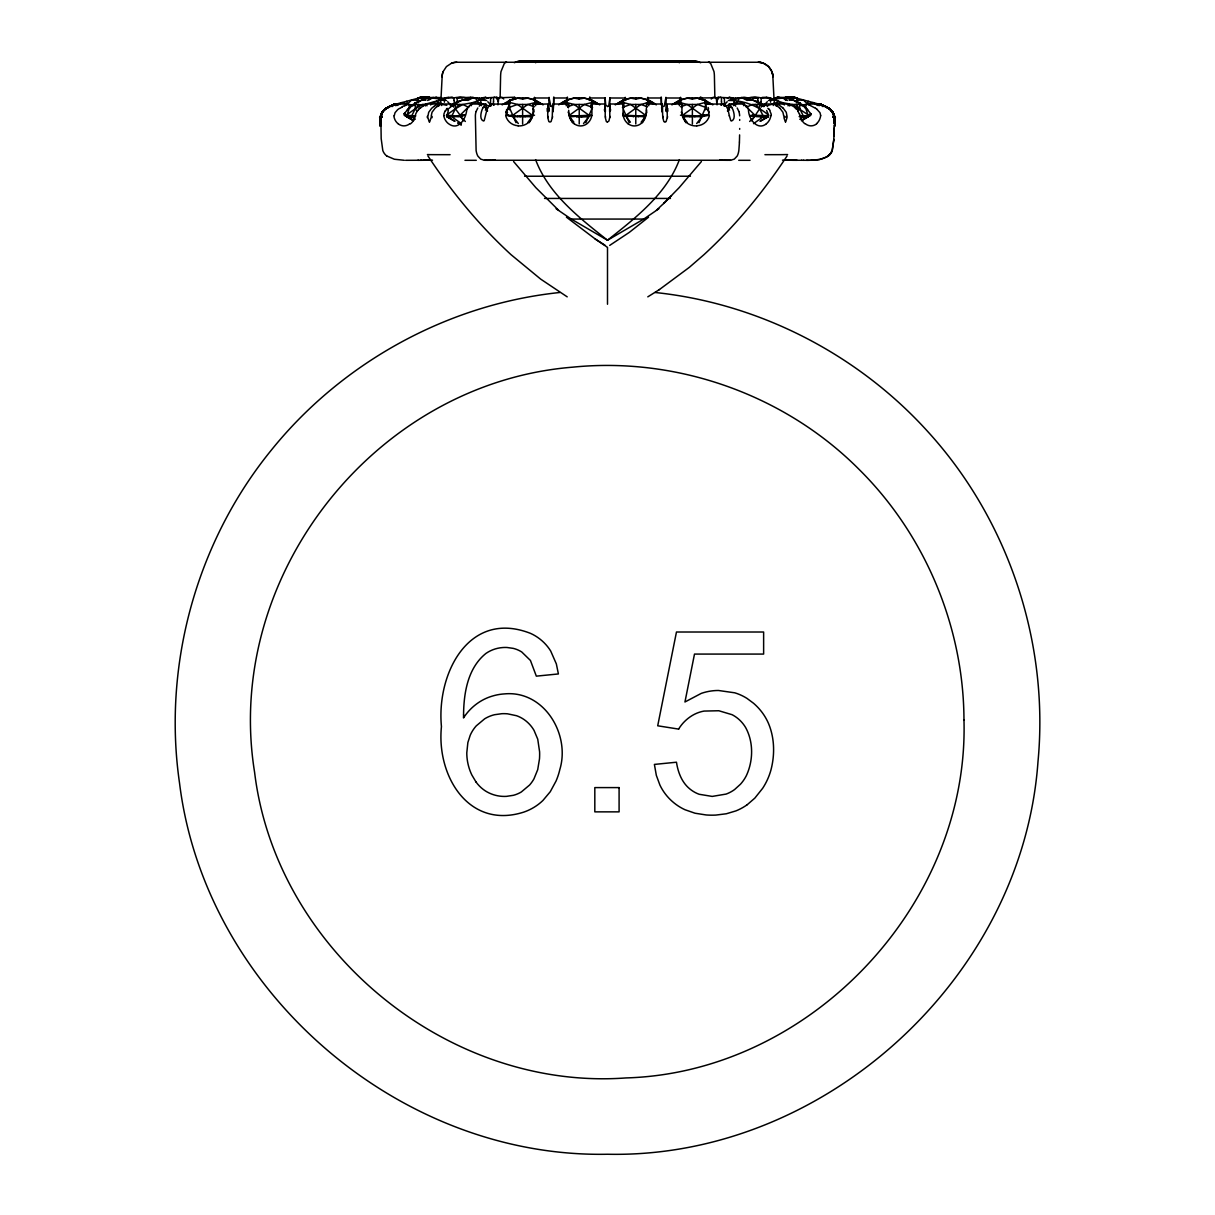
<?xml version="1.0" encoding="UTF-8"?>
<svg xmlns="http://www.w3.org/2000/svg" width="1215" height="1215" viewBox="0 0 1215 1215"><rect width="100%" height="100%" fill="white"/><g stroke="black" fill="none" stroke-linecap="round" stroke-linejoin="round"><path stroke-width="1.5" d="M508.584 115.622L506.594 114.499L506.594 115.349L512.958 116.655L532.276 116.655L533.734 112.053M510.71 116.063L508.584 114.985M515.995 122.669L509.313 107.36L510.239 99.949C518.501 97.23 527.902 96.957 535.921 100.48M515.297 116.549L515.297 115.698L510.71 115.212M517.696 116.594L515.297 115.698M520.157 116.792L520.157 115.957L534.524 115.212M522.617 123.96L522.617 104.46M510.953 100.01L517.499 98.081L522.617 99.068L522.617 98.081M525.077 116.807L525.077 115.957M529.937 116.549L529.937 115.698M547.783 110.945L547.403 108.287L547.403 111.476L547.783 110.109M547.707 116.336L547.783 108.818M547.904 110.626L547.904 109.153M558.748 104.9C569.683 95.894 586.799 95.286 598.053 103.928L591.599 102.592L584.339 104.46L569.562 115.182L569.562 116.655L571.9 116.549L569.562 115.182L568.104 112.053M574.3 115.957L591.128 115.212L588.88 116.655L579.221 117.141L571.9 115.698M576.76 116.807L576.76 115.957M579.221 123.96L579.221 104.46M567.557 100.01L574.103 98.081L579.221 99.068L579.221 98.081M581.696 116.807L581.696 115.957M586.556 116.549L586.556 115.698M585.843 122.669L592.525 107.36L584.339 104.46L574.103 104.46L566.843 102.592L560.404 103.928L566.843 99.949L566.236 105.766M604.508 110.626L604.508 109.153M605.161 106.267L605.298 111.522M605.176 97.747L605.207 116.336M834.295 123.991L834.249 119.981L834.265 120.801M380.857 116.564L381.176 138.586L382.801 150.523A12.332 11.391 90 0 0 386.795 156.021M380.705 123.049L380.735 120.801M510.239 101.27L503.8 103.913L510.239 102.592L517.499 104.46L527.735 104.46L534.995 102.592L541.45 103.928L534.995 99.949L535.618 105.766M592.525 100.48L591.599 99.949L592.221 105.766M605.298 108.575L605.161 104.004L591.204 104.004L591.204 107.664M609.839 97.686L609.717 111.476M622.779 105.766L623.401 99.949C634.306 96.228 647.2 97.276 656.252 104.9M622.475 100.48L623.401 99.949L616.947 103.928L623.401 102.592L630.661 104.46L640.897 104.46L648.157 102.592L654.596 103.928L648.157 99.949L648.764 105.766M679.382 105.766L680.005 99.949C688.252 97.23 697.668 96.957 705.687 100.48M712.856 104.9L704.761 99.949L705.687 107.36L709.332 112.494M796.751 101.604L797.101 97.99L777.433 97.246M666.093 98.309L666.063 109.137M394.298 115.562L395.042 112.691L397.669 109.654A20.366 18.544 -85.6 0 1 399.522 108.393M609.854 98.415L608.685 106.024A1.564 1.473 -5.4 0 1 607.849 106.495M716.501 101.301L716.592 98.202M380.705 122.548L380.72 122.092M427.908 116.321L428.698 112.281L431.659 108.317A33.488 23.389 -89.9 0 1 434.044 106.419M493.594 101.741L493.503 98.187M661.416 98.309L661.461 105.219L661.112 97.291M834.28 125.297L834.28 125.585A13.335 1.169 85.7 0 0 834.857 119.024M404.443 115.228L404.61 113.177L405.461 115.212L415.727 115.957L412.098 117.141L406.554 116.64L404.443 115.228L413.692 120.619M624.95 98.035L609.839 97.99M702.042 100.086L701.997 97.959L716.167 97.792M739.692 128.501L739.677 129.291M624.95 98.309L624.905 100.556M666.838 104.414L666.488 111.537M383.15 110.93L380.978 114.985A5.057 4.511 -66.2 0 0 380.887 115.562L380.735 120.817M773.925 97.306L772.877 76.985A13.76 12.697 -90 0 0 771.829 71.564L768.548 66.567L763.552 63.286A17.147 15.825 -90 0 0 758.13 62.254L456.87 62.254A17.147 15.825 -90 0 0 451.448 63.286L446.452 66.567L443.156 71.564A13.76 12.697 90 0 0 442.123 76.985L441.075 97.306M494.004 105.31L494.004 104.536M552.962 111.734L552.855 105.584M834.28 126.436L834.265 127.271M380.72 121.47L380.735 120.376M662.16 104.399L662.038 111.765M512.958 100.07L512.973 98.172M552.977 111.537L553.357 108.484A9.492 0.82 89.7 0 0 553.615 101.68L553.584 98.309M834.265 127.378L834.249 128.228M739.601 134.895L739.449 141.411M380.751 120.103L380.781 119.024M681.919 108.317L682.01 114.377M739.434 141.775L739.419 142.732M380.766 119.374L380.918 115.562A5.209 4.754 -62.2 0 1 380.963 114.909L384.669 109.502A18.939 18.878 81.6 0 1 386.324 108.317L390.516 106.024M567.451 100.389L567.527 97.99L553.584 97.99M568.362 104.095L552.825 104.004A67.873 2.324 89.9 0 0 552.658 105.948L552.643 106.297M834.173 130.749L834.249 128.304L834.189 130.172M380.827 117.475L380.781 118.675L380.857 116.837M380.781 118.63L380.827 117.308M568.362 104.277L568.256 106.95M646.38 108.317L646.046 114.772M739.403 142.93L738.841 150.523A12.332 4.693 90 0 1 737.201 156.021L734.316 159.104L730.564 160.258L484.36 160.258L480.684 159.104L477.905 156.143A12.332 4.693 -90 0 1 476.113 150.569L475.369 115.698A7.594 2.901 -90 0 1 476.098 111.537M834.189 130.567L834.143 131.736M444.417 102.227L444.067 98.035L448.411 97.306M834.158 131.341L834.128 132.131M667.263 116.336L667.141 108.317M500.14 97.306L500.58 76.985A13.775 5.24 -90 0 1 501.005 71.564L504.407 63.286A17.086 6.5 -90 0 1 506.64 62.254A17.086 6.5 90 0 0 505.546 62.497M609.763 116.336L609.824 104.004L623.811 104.004L623.811 107.649M748.243 99.903L748.334 97.99L744.537 97.291A26.593 16.889 -87.2 0 0 741.423 97.686M552.278 116.321L552.521 108.317A34.187 1.154 90 0 1 552.643 106.464M787.031 117.597L785.665 121.986M834.082 133.316L834.128 132.222M834.052 134.106L834.098 133.012M609.763 107.588L609.702 108.575M834.067 133.802L834.037 134.394M646.426 107.178L646.502 105.902M797.07 98.126L797.04 98.263A22.402 22.341 -85.9 0 0 796.919 99.144L797.07 98.096L796.433 101.316A10.054 9.492 -89.8 0 0 796.539 102.622M834.037 134.592L833.961 135.974M547.768 109.654L547.844 108.317A33.033 1.109 -89.9 0 1 547.95 106.601L547.98 106.024A67.873 2.263 -89.9 0 1 548.147 103.958L533.233 104.444A68.237 7.412 78.1 0 0 533.142 105.857M680.81 98.02L666.093 97.99M386.978 107.892L382.983 111.112L380.994 114.833A5.285 4.845 -59.6 0 0 380.887 115.562L380.918 115.562A5.27 4.83 -60.4 0 1 380.963 114.848L383.894 110.185A17.648 17.648 0 0 1 385.899 108.575L387.965 107.33M380.903 115.865L382.361 111.871M680.795 98.476L680.704 100.146M721.497 98.187L721.406 101.741M785.452 100.253L785.482 99.539A20.093 19.136 77.8 0 1 785.619 98.597L785.665 97.99M833.961 136.171L833.763 139.588M757.75 100.435L757.795 99.6A22.402 15.294 -89.7 0 1 758.008 98.369M431.143 116.336L432.024 112.281L434.985 108.317A33.595 23.48 89.9 0 1 437.37 106.419M609.687 108.97L609.626 111.583M681.585 106.996L681.767 104.536M833.779 139.285L833.703 140.606M681.797 104.004L666.838 104.004A67.873 2.202 89.9 0 1 667.005 106.085L667.035 106.51M833.748 139.801L832.26 150.341L830.301 153.956L826.58 156.978L828.159 155.96M833.687 140.819L832.199 150.523A12.332 11.391 90 0 1 828.205 156.021A12.332 11.391 -90 0 0 832.275 150.569M724.368 98.172L724.55 105.249M534.57 100.146L534.463 97.291M623.113 109.973L623.113 115A5.088 2.066 78.5 0 0 623.249 115.562A12.97 12.879 55.2 0 0 628.079 123.793M431.052 117.612L429.7 121.94M609.687 117.612L608.897 121.044L607.485 122.001M667.187 117.627L666.154 121.439A1.534 1.534 0 0 1 665.319 121.971M552.202 117.597L551.154 121.409A1.519 1.519 0 0 1 548.8 121.454L547.783 117.627M796.858 99.402L796.751 101.741A9.887 8.945 86.1 0 0 796.843 102.622M548.907 111.233L548.937 109.107M733.465 98.248L729.532 97.246M746.344 106.434L743.899 104.019L729.228 104.019L727.512 111.173M705.52 109.745L706.052 104.08L724.322 104.019L724.094 105.857M647.96 100.146L647.899 97.443A26.366 1.048 88.3 0 0 647.823 97.306M709.028 115.395L708.421 109.654M761.243 98.354L761.046 101.65M623.447 106.707L623.553 105.902M532.975 114.377L533.081 108.317M667.217 108.818L667.597 111.476L667.597 108.287L667.217 109.669M733.678 104.065L735.789 106.161M733.647 104.217L733.45 105.659M797.055 98.111L797.04 98.263A22.766 22.751 -82.8 0 0 796.903 99.174L797.025 98.354A22.827 22.827 0 0 0 796.903 99.174A23.92 23.905 0 0 1 797.025 98.278L797.07 97.99M389.089 106.723L389.316 106.616A32.334 32.304 88.4 0 0 386.309 108.302A18.377 18.377 0 0 0 384.168 109.927L382.664 111.476A7.594 7.017 90 0 0 380.766 115.668L382.057 112.312L380.918 115.562A7.594 7.017 -90 0 1 382.679 111.537L384.153 109.942A18.407 18.407 0 0 1 386.309 108.317A30.041 30.011 -40.5 0 1 388.572 106.996A25.439 25.409 -38.9 0 0 384.137 109.897L384.927 109.304A20.032 19.47 81.8 0 1 386.324 108.332A30.603 30.588 -6.8 0 1 388.785 106.89L389.301 106.616A32.349 32.319 89 0 0 386.309 108.302L382.558 111.613L381.009 114.772A5.209 4.693 -63.6 0 0 380.933 115.562A5.361 4.723 -59.8 0 1 381.191 114.271L381.297 113.785M796.873 99.296L797.04 98.263L796.903 99.19A22.386 22.386 0 0 1 797.025 98.354L797.01 98.491M490.45 105.249L490.632 98.172M766.574 97.306L770.918 97.99L770.553 102.227M605.389 111.552L605.313 108.97M770.857 98.293L760.377 97.777A56.163 39.123 89.9 0 0 757.72 97.337L756.14 97.23A26.578 18.514 89.9 0 0 754.697 97.276L752.556 97.732M743.899 104.019L743.58 105.659M727.618 110.626L730.109 107.057L727.891 109.153L729.623 110.094M728.317 100.48C742.73 100.055 757.446 105.614 768.594 115.182L768.32 116.64L762.762 117.141L752.343 116.063L752.51 115.212L767.455 115.698L768.594 115.182L766.635 110.489M751.66 120.786L759.633 108.773L759.603 102.592C750.43 99.007 739.555 95.757 730.048 99.888M756.884 116.549L757.051 115.698M762.018 104.368L761.365 107.087M761 116.792L761.152 115.941M764.493 116.792L764.645 115.941M767.288 116.549L767.455 115.698M801.277 115.941L799.151 116.594L807.58 115.698L810.83 113.77L810.435 115.349L801.991 120.346M801.125 116.792L804.619 116.792L804.786 115.941M804.619 116.792L806.259 115.957M806.137 116.594L807.58 115.698M802.022 120.194L808.446 116.64L805.469 107.36C796.508 98.855 781.822 95.575 770.188 99.873M809.387 116.063L809.539 115.212M810.435 115.349L810.709 113.587M589.062 100.146L589.715 97.276M383.788 110.276L380.994 114.893A5.27 4.784 -62 0 0 380.933 115.562A5.057 4.45 -67.3 0 1 380.994 114.985M381.115 114.316L380.994 114.893A5.285 4.784 -61.5 0 0 380.948 115.562M716.622 102.379L717.078 100.875A10.1 3.842 90 0 1 717.716 99.417L718.824 98.035M773.545 104.338L773.226 105.523M808.218 101.27L807.519 103.913L802.128 105.28M567.147 97.367A26.396 1.078 -88.3 0 0 567.101 97.489L567.01 100.146M506.594 109.654L505.987 115.395M805.059 108.135L806.684 104.004L819.852 104.095M795.476 107.846A37.574 30.223 -65.3 0 0 791.998 105.659L788.505 104.247M824.241 105.918L824.195 105.887A70.166 70.136 58.8 0 0 819.563 103.989L819.639 104.065A69.908 69.695 40.3 0 1 824.195 105.872L824.56 106.054M819.077 105.659L819.578 104.004A70.257 70.06 -28.2 0 1 824.195 105.887L824.195 105.887A72.095 69.301 -27 0 0 819.563 104.156L819.563 104.05A70.151 70.151 -28.3 0 1 824.195 105.887A69.908 69.665 37.4 0 0 819.578 104.019L819.593 104.065A70.166 70.136 -10.1 0 1 824.195 105.887A70.166 70.121 48.8 0 0 819.563 104.004L819.609 104.08A70.288 70.06 -27.2 0 1 824.195 105.887M824.848 106.206L824.453 106.009A67.858 67.782 -88.6 0 0 819.593 104.019L819.138 105.128L819.578 104.065A67.858 67.782 -88.4 0 1 824.453 106.009L825.987 106.768M776.294 106.267L776.537 105.523A22.386 15.279 -89.5 0 0 776.78 104.308M824.469 106.009A67.858 67.782 88.5 0 0 819.593 104.019A67.858 67.782 88.7 0 1 824.469 106.009A67.843 67.843 85.4 0 0 819.578 104.004L819.457 104.46A23.632 23.586 -84.2 0 1 819.138 105.265L819.578 104.05A67.858 67.843 -85.8 0 1 824.469 106.009L824.408 105.994A67.843 67.843 0 0 0 819.563 104.004L819.487 104.52M548.952 97.792A61.692 2.066 -89.9 0 1 549.028 97.489L550.775 106.024M819.29 105.082L819.457 104.308M476.098 111.507L477.814 107.983M788.474 104.368L787.973 105.781M680.552 97.291L680.43 100.146M819.411 104.687L819.138 105.265A23.753 23.753 0 0 0 819.442 104.475L819.138 105.173A22.386 22.371 0 0 0 819.442 104.338L819.138 105.508M553.569 105.249L553.903 97.291M699.035 98.901L700.235 97.291M486.957 109.684L484.193 120.634A1.595 1.595 0 0 1 483.403 120.999C479.059 119.237 481.125 111.598 482.674 108.317M413.009 120.346L406.554 116.64L409.531 107.36C418.492 98.855 433.178 95.575 444.812 99.873M448.365 110.489L446.68 116.64L454.759 121.287M679.413 159.651C666.458 194.172 635.491 217.986 607.5 240.236L571.247 219.065L556.136 208.752M425.842 100.298L422.243 99.934L414.68 103.913L415.257 102.592L415.241 108.773L411.824 115.668L412.098 117.141L415.196 119.313M465.983 100.298L462.383 99.934L454.805 103.913L455.397 102.592C464.57 99.007 475.445 95.757 484.952 99.888M646.896 112.053L642.401 122.669M699.005 122.669L705.687 107.36L697.501 104.46L687.265 104.46L680.005 102.592L673.55 103.928L680.005 99.949L679.079 100.48M466.788 109.335C466.347 118.25 458.571 131.205 448.684 123.808A15.142 11.041 -86.4 0 1 445.966 121.029A12.97 9.902 -83.3 0 1 443.764 115.638M529.239 122.669L532.276 116.655L527.993 122.168M711.261 99.038L712.962 97.397A22.128 7.168 -89.9 0 1 713.281 97.306L713.327 97.291A43.512 14.079 -89.9 0 1 716.167 97.883M445.206 110.732L443.946 113.937A5.574 4.86 57.4 0 0 444.052 115.562M716.243 98.901L717.108 97.838A19.243 6.227 89.9 0 1 718.293 97.291M381.753 112.813L384.198 109.912A18.377 18.362 -67.8 0 1 386.324 108.317A20.488 19.212 -90 0 0 384.866 109.35L384.73 109.456M467.365 108.317L471.131 104.019L485.772 104.019L487.488 111.173M787.077 155.93C763.339 191.909 735.713 225.458 703.971 254.664L689.194 267.467L659.198 289.717M553.782 97.306L553.827 97.246A53.809 1.823 89.9 0 0 553.63 97.792M505.668 112.494L509.313 107.36L517.499 104.46L532.276 115.182M417.595 110.413L415.682 113.997A5.483 1.792 -73.8 0 0 415.409 115.531A12.864 8.778 -86.1 0 1 413.434 120.589A14.808 10.388 -88.3 0 1 410.366 123.869M797.86 111.34L799.759 108.773L799.743 102.592L800.336 103.928L792.757 99.934L789.158 100.298M583.519 123.55L588.88 116.655M641.14 122.168L645.438 116.655L623.872 116.063L623.872 115.212L640.7 115.957L645.438 115.182L630.661 104.46L622.475 107.36L629.157 122.669M696.681 123.55L702.042 116.655L708.406 115.349L708.406 114.499L697.304 115.957L680.476 115.212M382.269 112.008L383.302 110.762M701.419 161.534L679.185 187.626L663.694 203.482L671.5 195.721M404.17 113.77L409.531 107.36L415.484 104.46C426.374 106.48 435.988 98.749 446.558 100.48M625.239 97.322L625.922 100.237M407.071 110.216L409.531 107.36M479.211 106.161L481.337 104.11M446.406 109.137L447.181 108.317M419.114 104.46L415.241 108.773L406.266 115.182M459.255 104.46L455.367 108.773L446.406 115.182L455.853 115.957L464.889 114.985L460.394 116.64L446.68 116.64L454.729 121.09M723.806 105.416L727.193 101.726M763.931 105.416L767.318 101.711M430.626 104.976L432.844 102.592L446.801 105.28M463.34 120.786L460.12 115.182L472.969 102.592L479.955 99.949L486.683 100.48M382.877 111.248L383.515 110.55A17.116 17.086 -32.3 0 1 385.914 108.606M383.226 110.854L383.56 110.489A18.529 17.405 88.8 0 1 386.309 108.317M418.659 109.153L419.752 108.12M749.655 121.47L754.606 116.64M738.401 99.083L741.393 97.428M656.48 210.21L664.301 202.875M563.639 102.516L565.917 100.48M384.168 109.897A24.938 24.862 -38 0 1 388.268 107.209L388.77 106.89A25.91 25.834 25.2 0 0 384.107 109.912L384.563 109.608M451.099 106.161L455.397 102.592L455.367 108.773L451.965 115.683L452.238 117.141L461.503 123.657M727.223 98.202L729.243 97.276M648.567 217.181L629.34 232.354L609.687 245.415M769.809 99.797L777.251 97.261M747.21 100.48L742.547 98.066L734.027 99.068L735.272 98.066L733.45 103.913L724.474 106.206M787.35 100.48L782.673 98.066L774.152 99.053L775.398 98.066L773.575 103.913L768.199 105.28M392.065 106.616L394.814 104.46L418.735 98.066M766.392 123.808C757.431 131.023 748.394 118.918 748.47 109.699M747.301 804.649L754.819 798.134L762.671 788.277A64.805 64.805 0 0 0 770.842 770.371C774.942 755.062 774.684 738.234 768.518 723.502A54.629 54.629 0 0 0 761.349 711.428L759.542 709.241A60.127 60.127 0 0 0 753.497 703.227L746.921 698.352A50.195 50.195 0 0 0 734.832 692.823L718.445 690.485A52.61 52.61 0 0 0 701.298 693.37L684.956 701.981L694.494 654.08L763.628 654.08L763.628 632.013L676.466 632.013L657.71 725.795L678.669 729.106M450.279 105.751L452.952 104.004L441.349 103.989A67.873 47.431 89.9 0 0 437.932 106.009L437.37 106.404M753.513 123.657L762.762 117.141L763.035 115.683L759.633 108.773L755.745 104.46M799.804 119.313L802.902 117.141L803.176 115.668L799.759 108.773L795.886 104.46M434.044 106.404L434.606 106.024A67.873 47.385 -89.9 0 1 438.038 104.004L426.435 103.989L423.093 105.766M535.587 159.651C548.542 194.172 579.509 217.986 607.5 240.236L643.753 219.065L658.864 208.752M397.502 105.447L401.816 102.592L412.872 105.28M512.958 115.182L527.735 104.46L534.281 106.783M626.12 115.182L640.897 104.46L647.443 106.783M685.761 122.669L682.724 115.182L697.501 104.46L704.761 102.592L711.215 103.928L704.761 101.27M414.68 103.913L418.75 101.27M454.805 103.913L458.89 101.27M384.441 109.623A19.531 19 76.7 0 1 386.294 108.287L387.403 107.649M535.557 62.724L538.655 60.75M647.792 296.855L659.456 289.55M502.144 104.9L510.239 99.949L509.313 100.48M615.291 104.9L621.032 101.361M671.895 104.9L677.636 101.361M801.308 120.619L810.557 115.228M760.241 121.287L768.32 116.64L760.271 121.09M485.377 110.094L487.109 109.153L484.891 107.057L487.382 110.626M738.538 101.27L733.465 103.913L742.031 102.592L754.88 115.182M778.663 101.27L773.606 103.913L782.156 102.592L792.241 104.46L799.516 104.46L805.469 107.36L807.929 110.216M427.65 100.48L432.327 98.066L440.848 99.053L439.602 98.066L441.425 103.913L436.337 101.27M467.79 100.48L472.453 98.066L480.973 99.068L479.728 98.066L481.55 103.913L490.526 106.206M746.435 107.36L752.115 104.46L759.39 104.46L763.855 106.631M789.416 105.902L792.241 104.46L808.734 115.182M402.271 106.692L404.641 105.553M389.271 106.631L394.207 104.46M384.107 109.897A25.773 25.758 -12.7 0 1 388.785 106.92A30.8 30.724 45.6 0 0 386.309 108.302A33.534 33.534 0 0 1 389.742 106.404L390.015 106.267A34.263 34.263 0 0 0 386.309 108.302A29.221 29.175 -40.5 0 1 388.268 107.133M451.145 106.631L455.61 104.46L462.885 104.46L472.969 102.592L481.535 103.928L476.462 101.27M390.152 106.191L390.577 105.994A67.873 67.858 -85.7 0 1 395.619 103.928M409.956 108.135L408.346 104.065L395.346 104.019A67.873 67.873 0 0 0 390.531 106.009L391.215 105.705M495.234 159.788L491.923 160.258M498.833 97.792L514.477 97.23M560.404 103.913L566.843 101.27M616.962 103.913L623.401 101.27M673.566 103.913L680.005 101.27M406.934 104.566L408.346 104.065M514.325 62.724L519.276 60.75L695.724 60.75L700.675 62.724M490.617 97.99L491.543 97.64M393.599 104.703A64.896 62.831 -32.1 0 0 391.838 105.432A64.835 62.8 -30.9 0 1 393.599 104.703L394.693 104.277M394.252 104.444L395.407 104.034L395.923 105.659M387.934 107.285A62.193 58.35 -90 0 1 394.784 104.262L395.817 105.234L395.437 103.989A69.862 69.665 -38.4 0 0 390.805 105.872A72.019 69.285 26.9 0 1 395.422 104.156L395.817 105.204L395.422 103.989A70.166 70.151 -55.1 0 0 390.805 105.872A69.923 69.695 -36.7 0 1 395.422 104.019L395.862 105.508M567.557 106.783L574.103 104.46L588.88 115.182M680.719 106.783L687.265 104.46L702.042 115.182M760.985 97.853L762.899 97.367M496.707 97.291L481.505 98.05L485.423 97.246M749.23 97.732L751.386 97.276A26.472 18.438 -89.9 0 1 752.784 97.23L755.472 97.489A61.692 42.996 -89.9 0 1 757.067 97.777L757.978 97.99L748.334 97.99M624.1 100.01L630.661 98.081L635.779 99.068L640.897 98.081L647.443 100.01M680.719 100.01L687.265 98.081L692.383 99.068L697.501 98.081L704.047 100.01M718.293 97.291L720.92 97.246M465.816 97.732L463.644 97.276A26.472 18.498 89.9 0 0 462.247 97.23L460.637 97.337A56.072 39.169 89.9 0 0 457.964 97.792L457.037 97.99L470.402 97.291M783.599 97.656L790.752 97.261A52.017 51.972 38.2 0 1 795.779 97.777L796.038 97.868M734.027 99.068L738.902 98.066M774.152 99.053L779.043 98.066M522.617 99.068L527.735 98.081L534.281 100.01M579.221 99.068L584.339 98.081L590.9 100.01M429.153 159.788L423.093 160.258M418.157 102.622A9.887 8.945 -86.1 0 0 418.249 101.741L418.097 99.083A22.614 22.569 85.7 0 0 417.96 98.263L433.132 97.443M418.081 97.959L424.961 97.246A26.274 26.259 -51.3 0 1 428.394 97.352L430.869 97.853L429.32 97.504M418.962 97.868L419.129 97.792A61.722 61.722 0 0 1 421.499 97.489L422.273 97.413A51.546 51.258 19.3 0 0 421.119 97.519L419.98 97.671M430.945 97.868L427.361 97.276A49.116 46.064 -89.9 0 0 419.221 97.838L420.056 97.716A50.483 47.355 89.8 0 1 427.984 97.215L429.7 97.458M559.948 292.481C447.728 304.099 341.688 362.602 271.067 450.446C196.283 542.391 162.521 665.683 179.516 782.961C204.94 990.347 398.596 1158.351 607.5 1154.25C824.165 1158.897 1022.833 977.604 1038.005 761.425C1049.228 642.765 1008.693 520.643 928.549 432.419C858.458 354.552 759.36 303.34 655.037 292.481M788.991 97.23A25.09 25.044 -61.9 0 0 787.639 97.276L784.146 97.853L788.505 97.246M785.3 97.458L787.016 97.276A50.483 47.355 -89.8 0 1 794.944 97.762L795.871 97.838A49.116 46.064 89.9 0 0 787.639 97.2A26.852 26.821 89.1 0 1 789.796 97.246L789.947 97.246A25.758 25.728 37.5 0 0 786.606 97.352L784.45 97.777M702.042 116.655L682.724 116.655L687.022 122.168M785.999 97.458L787.107 97.322M421.514 97.489A61.692 61.676 85.6 0 0 419.221 97.777A51.835 51.789 -32.8 0 1 424.324 97.23L421.529 97.489A61.722 61.661 88.4 0 0 419.221 97.777A50.438 50.362 -84.7 0 1 424.825 97.23A26.32 26.29 -43.3 0 1 428.394 97.367L428.91 97.443M749.017 100.298L752.617 99.934L760.195 103.913L759.603 102.592L763.901 106.161M433.117 97.443L440.726 97.61M421.119 97.534A51.607 51.273 20.4 0 1 422.258 97.428L425.766 97.23A25.561 25.515 61.9 0 1 427.361 97.276L429.001 97.458M422.304 97.413L424.111 97.276A52.898 52.868 -69.1 0 0 419.221 97.792A59.186 59.125 -88.5 0 1 422.197 97.413A58.912 58.897 0 0 0 419.221 97.792A51.167 51.106 -2.8 0 1 424.536 97.261L425.645 97.23M768.442 100.48L775.185 99.934L782.156 102.592L784.374 104.976M422.866 97.352L427.589 97.291M422.668 97.367L423.731 97.291A28.993 28.947 -36.7 0 1 428.394 97.352L429.943 97.625M787.593 154.548L782.217 154.654A62.071 1.686 1.1 0 1 778.769 154.669L764.918 154.685M730.488 160.274L729.213 160.304M426.283 97.23L427.255 97.276A26.852 26.821 -89.1 0 0 425.204 97.246L425.235 97.23A26.608 26.608 0 0 1 427.361 97.276L427.255 97.276A26.836 26.806 -88.6 0 0 425.204 97.246L424.308 97.261A51.896 51.835 -26.7 0 0 419.221 97.808A56.209 56.209 -85.8 0 1 423.002 97.337L424.84 97.246M424.339 97.261L424.43 97.261A51.106 51.076 0.5 0 0 419.221 97.777A56.103 56.103 0 0 1 423.033 97.337L425.371 97.23A26.366 26.35 89 0 1 427.558 97.291M696.878 125.889L696.058 125.92A14.671 14.671 0 0 1 689.042 124.234A13.957 13.957 0 0 1 688.222 123.778A13.228 13.152 50.1 0 1 682.238 115.562A5.285 2.005 75.9 0 1 682.131 114.423M796.372 100.374L803.267 99.934L807.504 103.913L813.184 102.592L817.498 105.447M423.549 97.306L423.807 97.291A53.931 53.885 -88.5 0 0 419.221 97.792A56.027 55.966 88.4 0 1 423.093 97.337M424.643 97.246L425.417 97.23A25.226 25.196 -3.9 0 1 428.394 97.367A29.16 29.069 32.2 0 0 423.671 97.352M425.098 97.246L425.22 97.23A26.517 26.517 0 0 1 427.361 97.276A25.606 25.561 59.5 0 0 425.766 97.23M435.76 97.246L436.641 97.23M810.678 160.289L819.685 159.454L826.504 157.039L822.297 158.785A32.319 32.319 0 0 1 816.92 159.894L808.78 160.304M788.793 97.23L789.963 97.246M777.524 97.246L779.24 97.246M486.365 160.304L491.042 160.258M723.077 160.258L719.766 159.788M517.696 115.957L520.157 115.957M793.684 160.258L794.64 160.258M809.281 160.304L807.383 160.304M450.082 154.685L436.215 154.669A62.071 1.686 -1.1 0 1 432.768 154.654L429.442 154.624M793.486 160.258L792.119 160.258M793.106 160.258L793.881 160.258M794.458 160.258L795.612 160.258M444.067 98.035L454.638 97.777A61.752 43.117 -89.9 0 1 456.232 97.489L458.906 97.23A26.563 18.544 -89.9 0 1 460.333 97.276L462.49 97.732M548.907 97.99L534.19 97.99L534.296 100.146M605.176 97.99L590.034 97.99L590.08 100.556M661.416 97.99L647.458 97.99L647.534 100.389M733.495 97.99L720.039 97.413M487.625 108.074A57.834 18.726 89.9 0 1 490.678 104.08L508.964 104.08M788.581 103.989L776.947 103.989A67.873 47.264 89.9 0 1 780.364 106.009L780.926 106.404A33.473 23.313 89.9 0 1 783.311 108.302M418.628 160.258L405.613 160.304M417.823 160.304L432.51 160.183M464.965 160.304L476.28 160.304M738.72 160.304L750.035 160.304M782.49 160.183L797.177 160.304M524.576 176.236L690.424 176.236M544.548 198.44L670.452 198.44M571.247 219.065L643.753 219.065M723.958 160.258L728.484 160.304M796.19 160.258L801.794 160.274M421.894 160.258L420.36 160.258M485.787 160.304L484.481 160.258M806.487 160.304L807.793 160.304M803.51 160.289L806.669 160.304M792.514 160.258L791.907 160.258M801.611 160.274L803.768 160.289M404.322 160.289L394.374 159.241L386.993 156.082M571.9 116.549L574.3 116.594M429.199 154.609L427.407 154.548M790.722 97.261L789.218 97.23A25.576 25.53 -60 0 0 787.639 97.276A26.366 26.335 -88.5 0 1 789.796 97.246L790.631 97.261A52.093 52.017 31.2 0 1 795.779 97.808L795.703 97.823M787.639 97.276A26.593 26.593 0 0 1 789.704 97.246A42.51 42.51 0 0 1 793.896 97.534A51.653 51.319 -20.7 0 0 792.742 97.428L791.284 97.291A29.206 29.114 -32.4 0 0 786.621 97.397A26.29 26.274 52.6 0 1 790.145 97.246L790.297 97.246A51 50.954 -3.2 0 1 795.779 97.808A61.692 61.676 0 0 0 793.486 97.489L789.628 97.23A26.441 26.441 0 0 0 787.639 97.276A26.852 26.821 88.6 0 1 789.796 97.246L792.742 97.413A51.653 51.349 -21.2 0 1 793.896 97.519L794.276 97.58M790.297 97.246L790.19 97.246A26.381 26.35 46.2 0 0 786.606 97.367A29.145 29.084 39.9 0 1 791.329 97.337L795.779 97.777A50.423 50.331 85.8 0 0 790.16 97.23L793.471 97.489A61.722 61.661 -88.4 0 1 795.779 97.777A50.939 50.909 -10.2 0 0 790.388 97.23L792.803 97.413A59.186 59.11 88.5 0 1 795.779 97.777A52.944 52.913 70.7 0 0 790.995 97.276A52.959 52.944 -71.8 0 1 795.779 97.792A58.897 58.897 0 0 0 792.757 97.413M700.508 97.23L701.328 97.473A62.345 12.363 -82.5 0 1 701.83 97.504M607.515 106.54L605.708 104.824L605.176 98.415M791.436 97.306L789.613 97.23A25.135 25.12 -3.2 0 0 786.606 97.367A25.743 25.697 29.8 0 1 789.841 97.246L789.568 97.23A25.12 25.09 -4.8 0 0 786.606 97.367M790.844 97.276L791.557 97.306A54.888 54.812 -74.1 0 1 795.779 97.792A56.027 55.966 -88.4 0 0 791.907 97.337M494.08 97.246L494.93 97.382M418.461 102.622A10.054 9.492 89.8 0 0 418.583 101.316L418.537 100.42L411.733 99.934L407.496 103.913L406.782 101.27M518.122 125.889L518.729 125.92A14.656 14.641 0 0 0 525.958 124.234A13.942 13.942 0 0 0 526.763 123.778A13.228 13.228 0 0 0 532.823 115.577A5.285 2.233 -75.3 0 0 533.096 114.332M427.634 97.306L428.394 97.367A25.636 25.606 -25.5 0 0 425.22 97.246A25.652 25.636 -32.6 0 1 428.394 97.352A25.211 25.181 -1.6 0 0 425.447 97.246M752.51 115.212L749.989 115.622L752.343 116.063M807.413 116.549L808.446 116.64M452.041 97.367L453.939 97.853M485.711 97.276L487.929 98.415M785.391 121.971L783.903 117.612M476.098 98.066L480.973 99.068M435.957 98.066L440.848 99.053M440.696 97.61L441.683 97.868M429.199 121.956L427.923 117.597M796.265 98.066L820.186 104.46L822.935 106.616M441.182 97.732L445.191 99.797M723.457 97.64L724.383 97.99M514.765 97.291L515.95 98.901M820.808 104.46L820.201 104.232A60.021 56.3 -89.8 0 1 827.628 107.588L830.27 109.456M820.474 104.338L821.841 104.885A63.195 61.16 32.3 0 1 823.163 105.432L824.059 105.842M806.684 104.004L808.522 104.748M648.157 101.27L654.596 103.913M591.599 101.27L598.038 103.913M534.995 101.27L541.434 103.913M822.509 105.158L823.178 105.447A64.972 62.907 31.9 0 0 821.401 104.703M810.344 105.538L815.417 108.226M834.113 116.078L834.082 115.562A5.285 4.845 60 0 0 834.037 114.833L832.442 111.613L828.691 108.317A33.671 33.656 0 0 0 825.243 106.404L824.742 106.145A39.229 38.257 -67.4 0 1 827.855 107.77L829.101 108.591A17.648 17.648 0 0 1 831.075 110.14L833.991 114.772A5.3 4.845 59.3 0 1 834.113 115.562L834.265 120.209L834.113 116.063L834.189 117.673M825.258 106.404L825.091 106.312A34.263 34.263 0 0 1 828.691 108.302A19.546 19.015 -76.8 0 1 830.559 109.623M825.744 106.631L825.289 106.419A33.458 33.458 0 0 1 828.691 108.302A18.817 18.802 0 0 1 830.498 109.639L834.006 114.833A5.209 4.739 62.6 0 1 834.113 115.562L834.082 115.562A5.057 4.495 66.3 0 0 834.052 114.985L830.134 109.35A20.488 19.212 90 0 0 828.691 108.317L827.779 107.755A39.366 38.212 -40.5 0 0 824.56 106.221M468.565 107.36L462.885 104.46L455.367 108.773L460.12 115.182M425.584 105.902L422.759 104.46L415.241 108.773L417.14 111.34M826.595 107.087L826.413 106.981A25.363 25.333 42.8 0 1 830.863 109.897A25.895 25.819 -26.1 0 0 826.185 106.92L827.43 107.543M457.949 122.867L461.168 124.644M406.554 116.64L412.979 120.194M457.994 123.14L461.214 124.993M605.04 245.248L595.198 238.991L607.5 247.359M593.968 101.361L599.709 104.9M537.364 101.361L543.105 104.9M427.923 155.93C451.661 191.909 479.287 225.458 511.029 254.664L540.705 279.131L567.208 296.855M676.345 60.75L679.443 62.724M826.747 107.148A29.19 29.145 41.5 0 1 828.691 108.287L828.691 108.317A20.063 19.47 -82 0 1 830.058 109.32L832.928 112.281L834.082 115.501M796.25 101.27L800.321 103.913M756.11 101.27L760.195 103.913M595.441 239.142L566.433 217.181M764.767 105.751L762.078 104.004L773.636 103.989A67.873 47.309 -89.9 0 1 777.038 106.009L777.6 106.404A33.625 23.434 -89.9 0 1 779.984 108.302M816.905 109.289L819.988 112.691L820.717 115.562M496.176 98.035L497.284 99.417A10.1 3.842 -90 0 1 497.922 100.875L497.983 101.042M661.173 97.246L661.279 97.413A59.049 1.959 -89.9 0 1 661.385 97.792M795.293 108.12L796.387 109.153M649.083 100.48L651.361 102.516M834.098 115.759L830.817 109.927A18.392 18.377 0 0 0 828.691 108.317A29.919 29.904 45.3 0 0 826.473 107.011M831.227 110.307L830.832 109.942A18.377 18.362 72 0 0 828.676 108.317A30.724 30.709 -2.4 0 0 826.17 106.859A25.849 25.834 5.7 0 1 830.893 109.897M558.52 210.21L535.815 187.626L513.581 161.534M476.523 99.083L473.227 97.367A22.918 14.474 -84.4 0 0 471.86 97.246A32.714 20.685 -89 0 0 470.402 97.352M460.394 116.64L465.345 121.47M831.637 110.702L834.022 114.985A5.042 4.435 67.5 0 1 834.067 115.562A5.361 4.723 59.7 0 0 833.809 114.271L830.847 109.958A24.892 24.816 39.9 0 0 826.747 107.224M783.295 108.317L786.257 112.281L787.047 116.321M779.984 108.317L782.931 112.281L783.812 116.336M767.88 108.317L768.655 109.137M833.019 112.433L834.022 114.924A5.285 4.784 61.4 0 1 834.052 115.562A5.194 4.678 64 0 0 833.991 114.924L831.5 110.565A18.529 17.405 -88.8 0 0 828.691 108.317A32.349 32.319 -88.5 0 0 825.714 106.631A32.349 32.304 -89 0 1 828.691 108.302A18.939 18.878 -81.5 0 1 830.437 109.608M831.804 110.884L834.082 115.562A7.594 7.017 90 0 0 832.321 111.537L831.971 111.066M487.807 101.726L491.194 105.416M447.682 101.711L451.069 105.416M805.469 107.36L810.83 113.77M626.12 116.655L630.403 122.183M573.86 122.168L569.562 116.655L572.599 122.669M512.958 116.655L518.319 123.55M832.199 111.324L833.171 112.691M661.659 105.644L661.917 106.009A1.564 1.473 -5.3 0 0 662.752 106.495M832.518 111.719L834.022 114.924A5.285 4.799 61.7 0 1 834.067 115.562M476.052 782.065L471.8 774.897A51.303 51.303 0 0 1 466.788 752.86L467.866 742.547L470.22 735.242A35.265 35.265 0 0 1 476.25 725.871L484.709 718.779A34.233 34.233 0 0 1 494.505 714.724L501.78 713.706A44.621 44.621 0 0 1 507.597 713.828L516.572 715.726A31.787 31.787 0 0 1 525.746 720.799L527.113 721.953A34.931 34.931 0 0 1 530.894 725.871A33.974 33.974 0 0 1 534.038 730.397L537.744 739.191L539.597 751.781A70.85 70.85 0 0 1 539.49 758.874L537.713 769.642L533.977 778.83A35.888 35.888 0 0 1 529.573 785.042L521.326 791.967A30.694 30.694 0 0 1 513.413 795.309L506.412 796.372A35.706 35.706 0 0 1 485.438 790.965A35.038 35.038 0 0 1 476.067 782.05M797.708 110.762L799.379 114.013M737.186 107.983L738.902 111.507M769.642 110.398L771.13 113.937A5.559 4.997 -52 0 1 771.176 115.562M498.757 98.901L497.892 97.838A19.243 6.227 -89.9 0 0 496.707 97.291M503.739 99.038L502.038 97.397A22.128 7.168 89.9 0 0 501.719 97.306L501.673 97.291A43.512 14.079 89.9 0 0 498.833 97.883M732.326 108.317C733.875 111.598 735.956 119.252 731.597 120.999A1.595 1.595 0 0 1 730.807 120.634L729.349 115.683M681.266 112.053L682.724 115.182M728.043 109.684L729.38 116.048M395.741 104.824L395.361 104.065L395.71 105.067M395.665 104.611L395.407 104.034A70.273 70.09 27.6 0 0 390.805 105.887A70.151 70.121 -44.3 0 1 395.437 104.004L395.558 104.49A23.541 23.525 0 0 0 395.847 105.265A22.523 22.508 80.6 0 1 395.558 104.353L395.391 104.004A70.136 70.121 0 0 0 390.805 105.887A70.242 70.014 25.7 0 1 395.422 104.019L395.437 104.05A70.166 70.151 -1.6 0 0 390.805 105.887M833.915 114.24A5.361 4.845 57.2 0 1 834.143 115.562L832.928 112.281L834.082 115.562A7.594 7.017 -90 0 0 832.321 111.537M427.042 105.781L426.556 104.368M395.71 104.794L395.589 104.414A22.872 22.872 0 0 0 395.862 105.189A22.402 22.402 0 0 1 395.558 104.338L395.574 104.46A23.86 23.799 83.9 0 0 395.862 105.295M548.527 111.598L548.147 104.414M395.528 104.581L395.376 104.019A67.873 67.812 88.4 0 0 390.547 106.009A67.873 67.873 86.1 0 1 395.437 104.004L395.376 104.065A67.827 67.767 88.5 0 0 390.547 106.009A67.873 67.797 -88.7 0 1 395.407 104.004L395.437 104.126A67.827 67.751 -88.4 0 0 390.531 106.009M438.676 106.267L438.114 104.338M453.666 107.087L453.013 104.368M509.48 109.745L508.979 104.536M471.466 105.659L471.147 104.08M462.49 115.212L462.657 116.063M457.949 115.698L458.116 116.549M453.848 115.941L454.015 116.792M450.355 115.941L450.507 116.792M447.545 115.698L447.712 116.549M413.723 115.941L413.875 116.792M410.214 115.941L410.381 116.792M407.42 115.698L407.587 116.549M405.461 115.212L405.613 116.063M404.291 113.587L404.565 115.349M418.051 98.81L417.975 98.339A23.647 23.647 0 0 1 418.112 99.144L417.96 98.293A22.523 22.508 83 0 1 418.097 99.19L417.96 98.248A22.432 22.432 0 0 1 418.112 99.19L417.975 98.354A23.07 23.07 0 0 1 418.097 99.174L417.914 97.99L418.097 99.174M418.264 98.172L418.537 100.42M481.55 105.659L481.353 104.217M429.335 97.99L429.411 98.582A20.093 19.212 -77.2 0 1 429.548 99.539M568.985 114.772L568.696 110.292M490.906 105.857L490.678 104.095M591.477 105.902L591.568 106.707M457.083 98.354L457.296 101.65A9.386 6.819 -89.8 0 1 457.28 102.47M662.038 111.689L661.568 107.512M485.772 104.019L485.787 104.095A58.381 18.878 -90 0 0 483.114 107.436A29.57 9.568 -90 0 0 482.674 108.302M418.142 99.402L418.249 101.604M662.767 117.597L663.815 121.409A1.534 1.534 0 0 0 664.651 121.971M605.283 117.612L606.315 121.424A1.534 1.534 0 0 0 607.151 121.971M591.887 109.608L591.933 115A5.073 2.172 -78.4 0 1 591.902 115.577M466.621 97.99L466.727 99.903M662.327 106.024L662.342 106.282A34.187 1.139 -89.9 0 1 662.464 108.226M533.233 104.536L533.4 106.996M568.514 105.902L568.59 107.087M498.408 98.202L498.499 101.301M453.954 100.435L453.909 99.6A22.386 15.947 -89.6 0 0 453.848 98.339M834.113 116.154L834.219 118.721M662.464 108.317L662.691 116.321M834.249 120.027L834.143 116.807L834.249 119.602M714.86 97.306L714.42 76.985A13.775 5.24 -90 0 0 713.995 71.564L710.593 63.286A17.086 6.5 -90 0 0 708.36 62.254A17.086 6.5 90 0 1 709.454 62.497M834.173 117.308L834.234 119.359L834.204 118.311M646.76 106.95L646.653 104.05L662.16 104.004A67.873 2.263 -89.9 0 1 662.327 106.085M834.204 118.022L834.219 118.873M834.234 119.055L834.295 123.216M834.249 120.118L834.295 123.11M739.631 115.82L739.631 115.698A7.594 2.901 90 0 0 738.902 111.537M605.207 105.948L605.176 104.49M548.937 108.758L548.922 100.01M720.996 104.536L720.996 105.31M739.692 119.541L739.692 120.376M380.705 124.872L380.705 124.036M609.824 104.338L609.839 107.345M704.29 115.212L704.29 116.063M699.703 115.698L699.703 116.549M694.843 115.957L694.843 116.792M692.383 98.081L692.383 99.068M692.383 104.46L692.383 123.96M689.923 115.957L689.923 116.807M685.063 115.698L685.063 116.549M667.217 110.109L667.217 110.945M667.096 109.153L667.096 110.626M643.1 115.698L643.1 116.549M638.24 115.957L638.24 116.807M635.779 98.081L635.779 99.068M635.779 104.46L635.779 123.96M633.304 115.957L633.304 116.807M628.444 115.698L628.444 116.549M610.492 109.153L610.492 110.626M607.5 247.739L607.5 304.251M747.301 804.649A53.187 53.187 0 0 1 735.895 810.906L726.297 813.777L715.817 815.083A80.934 80.934 0 0 1 706.143 814.961L695.01 813.215L685.002 809.737A51.531 51.531 0 0 1 672.108 801.277A53.764 53.764 0 0 1 668.432 797.663A51.182 51.182 0 0 1 659.927 785.118L656.328 775.337L654.399 764.417L676.466 762.215C677.97 772.132 681.752 782.339 689.74 788.869A31.681 31.681 0 0 0 699.157 794.276L712.203 796.417L726.13 794.078A34.612 34.612 0 0 0 734.604 789.537L740.497 784.191A39.624 39.624 0 0 0 746.299 775.778C753.3 760.833 753.665 742.122 745.615 727.512A34.916 34.916 0 0 0 739.707 720.115A32.987 32.987 0 0 0 732.083 714.693L718.809 710.745L704.001 711.079A34.916 34.916 0 0 0 692.186 715.544A40.247 40.247 0 0 0 678.623 729.076M380.098 117.673A13.35 1.397 -85.8 0 0 380.447 126.36A13.244 1.382 -85.8 0 1 380.098 117.582A12.909 1.291 -85.9 0 0 380.477 126.193A13.304 1.352 -85.8 0 1 380.098 117.901M423.063 97.337A56.042 56.042 0 0 0 419.221 97.792A52.928 52.913 71.6 0 1 424.005 97.276M419.221 97.792A54.903 54.827 73.8 0 1 423.443 97.306M387.479 107.816A38.622 37.589 -31.5 0 1 390.896 106.07M380.857 115.562A5.346 4.814 -57.6 0 1 381.07 114.256M380.143 119.009A13.319 1.154 -85.8 0 0 380.568 125.555L380.705 124.781A13.471 1.093 -86.2 0 0 380.751 123.991M390.258 106.085A38.971 38.045 66.5 0 0 387.16 107.755L387.251 107.725A60.021 56.3 89.8 0 1 394.799 104.277M395.331 103.898A71.882 69.498 30 0 0 390.744 105.781A38.485 37.817 -34.2 0 0 387.251 107.512M404.686 105.811A72.217 55.677 -54.5 0 1 406.979 104.824M400.236 108.15A37.149 33.109 -77.4 0 1 402.362 106.935M398.323 123.839A11.983 9.052 -84.5 0 1 393.842 115.911M409.819 123.733A16.737 11.983 -88.7 0 1 398.292 123.9M417.747 110.656A16.327 11.527 -87.6 0 1 418.78 109.38M419.965 108.439A37.574 29.737 74.1 0 1 423.2 105.994M448.426 97.564A28.522 21.445 -83.8 0 1 452.041 97.276M447.56 109.775A37.27 19.288 -73.2 0 1 450.385 107.209M445.449 111.081A15.856 10.419 -89.1 0 1 446.588 109.487M466.833 109.532A20.959 7.852 89.5 0 1 467.38 108.545M481.672 98.339A20.488 5.589 86.2 0 1 481.778 99.539M533.188 108.636A53.916 0.957 -83.6 0 1 533.339 107.558M507.551 108.621A71.366 7.229 -76.7 0 1 508.508 106.48M506.989 113.861A37.847 4.814 -79.8 0 1 507.49 112.236M506.731 110.747A19.41 3.767 -86.7 0 1 507.126 109.365M518.122 125.737A13.365 13.289 51 0 1 505.683 115.653M533.188 109.198A25.318 1.23 84.5 0 1 533.188 108.894M533.947 111.4A39.214 3.326 81 0 1 533.871 109.456M589.715 97.671A52.473 2.627 89.5 0 1 589.958 97.215M567.284 97.777A53.096 2.141 -88.7 0 1 567.481 97.276M568.256 105.735A70.075 3.569 -87.6 0 1 568.392 107.846M568.726 104.399A24.938 1.352 -87.1 0 1 569.015 105.432M569.06 114.802A5.331 1.762 77.6 0 0 569.197 115.562A13.411 13.289 54.6 0 0 574.179 123.793M574.209 123.748A10.722 10.722 0 0 0 580.497 125.935L581.195 125.904A10.662 10.662 0 0 0 586.936 123.763A12.97 12.955 0 0 0 591.796 115.562M591.781 106.054A18.908 1.261 89.5 0 1 591.948 106.874M591.523 104.551A30.679 1.291 87.6 0 1 591.69 105.492M591.28 106.13A70.333 2.491 87 0 1 591.553 108.287M647.58 100.997A53.065 1.99 89.7 0 1 647.732 99.508M624.996 100.01A54.812 2.567 -88.5 0 1 625.209 98.871M623.629 103.715A70.318 2.567 -87.4 0 1 623.872 102.181M623.067 116.017A25.849 0.82 -86.7 0 1 623.295 113.132M628.109 123.763A10.646 10.646 0 0 0 633.835 125.92L634.549 125.92A10.722 10.722 0 0 0 640.821 123.748A13.395 13.395 0 0 0 645.864 115.562M646.137 114.757A5.316 1.929 -77.3 0 1 645.985 115.577M646.577 111.157A29.16 1.245 88.2 0 1 646.608 109.882M646.38 104.201A70.075 3.675 87.2 0 1 646.562 102.576M681.175 102.546A53.961 1.078 84.9 0 1 681.129 101.695M681.858 104.034A68.313 7.457 -78 0 1 681.949 105.462M682.42 103.579A39.214 4.025 -78.9 0 1 682.602 104.642M682.025 107.254A25.318 1.321 -84.1 0 1 682.025 107.528M709.393 115.668A13.38 13.38 0 0 1 696.863 125.768M708.072 107.406A19.41 4.283 88.9 0 1 708.558 108.636M706.963 103.184A37.802 6.47 84.5 0 1 707.57 103.913M705.702 102.09A71.366 7.776 77.7 0 1 706.583 103.624M724.322 104.08A57.834 18.726 -89.9 0 1 727.375 108.074M746.542 105.659A40.657 17.223 -83.2 0 1 747.529 106.753M747.817 108.044A20.321 7.852 -88.6 0 1 748.577 109.35M766.392 123.672A14.929 10.722 88.3 0 0 769.323 120.255A12.94 9.507 85.7 0 0 770.918 115.486M768.776 108.894A16.387 11.269 -87.5 0 1 769.809 110.14M764.858 104.475A38.743 21.9 78.3 0 1 767.652 106.404M733.48 99.645A20.534 5.376 -86.2 0 1 733.587 98.506M796.539 108.864A15.78 11.603 -88.9 0 1 797.936 110.459M799.516 113.906A5.498 2.141 73.7 0 1 800.002 115.577M802.264 120.786A12.894 8.353 84.3 0 1 800.062 115.471M804.77 123.657A14.808 10.16 86.3 0 1 802.234 120.847M816.708 123.808A16.676 11.755 89.1 0 1 805.256 123.702M820.657 115.744A11.968 8.596 88.4 0 1 816.601 123.566M815.569 108.272A20.974 19.197 87.7 0 1 816.936 109.244M808.552 104.596A70.516 54.918 55.3 0 1 810.375 105.386M762.914 97.58A28.598 21.566 -83.8 0 1 766.574 97.276M827.764 107.528A38.44 37.756 34.6 0 0 824.256 105.735A72.019 69.559 -30.6 0 0 819.669 103.898M834.902 117.901A13.319 1.352 85.8 0 1 834.523 126.223A12.909 1.291 85.9 0 0 834.857 117.582A13.228 1.382 85.8 0 1 834.553 126.345A13.365 1.397 85.8 0 0 834.902 117.688M826.2 106.874A30.785 30.709 -46.7 0 1 828.691 108.302A34.142 34.111 88.5 0 0 825.031 106.297A34.142 34.111 89.2 0 1 828.691 108.302M824.104 106.085A38.5 37.452 32.6 0 1 827.567 107.846M829.086 108.606A17.131 17.086 36.4 0 1 831.425 110.504M387.205 107.846A39.275 38.151 40.3 0 1 390.41 106.237M379.703 117.901A31.013 8.141 -86.6 0 1 379.763 116.382A30.709 7.973 -86.7 0 0 379.718 117.931A30.512 7.882 -86.7 0 1 379.794 116.443A29.783 7.503 -86.7 0 0 379.779 117.916M386.309 108.302A34.157 34.111 -89.1 0 1 389.969 106.297A34.142 34.111 -88.5 0 0 386.309 108.302A33.656 33.656 0 0 1 389.757 106.404M835.297 117.977A30.876 8.065 86.7 0 0 835.237 116.443A30.724 7.989 86.7 0 1 835.282 117.931A30.496 7.867 86.7 0 0 835.206 116.443M832.989 116.215A30.496 5.665 87 0 1 833.034 117.293A30.891 5.817 86.9 0 0 832.974 116.184A30.724 5.756 87 0 1 833.019 117.278M795.779 97.792A56.209 56.194 0 0 0 791.983 97.352A56.057 56.042 0 0 1 795.779 97.792A53.961 53.9 88.5 0 0 791.284 97.291M828.676 108.332A18.817 18.787 31.9 0 1 830.483 109.654M834.766 118.69A11.71 1.321 87.4 0 1 834.796 121.971M784.86 117.49A30.8 15.431 86.3 0 1 784.769 116.291M786.424 116.306A30.907 25.621 84.6 0 1 786.409 117.551M761.577 105.189A9.371 6.242 -89.9 0 1 760.955 101.665M757.887 102.44A9.629 6.819 -90 0 1 757.841 100.435M666.063 97.792A56.012 1.823 89.9 0 0 665.926 97.337L664.256 106.024A1.564 1.473 -5.3 0 1 663.405 106.495M663.041 117.566A30.967 29.828 77.9 0 1 662.965 116.321M667.521 116.351A30.603 30.026 -74.5 0 1 667.445 117.642M667.035 106.388A33.018 1.078 90 0 1 667.141 108.15M666.746 108.378A15.02 0.972 -86.9 0 1 666.731 106.51M666.321 109.487A14.975 1.169 -80.2 0 1 665.79 110.975M605.541 117.597A30.831 29.707 77.9 0 1 605.465 116.321M610.021 116.336A30.831 30.238 -74.5 0 1 609.945 117.627M553.114 106.024A1.564 1.473 -5.5 0 1 552.278 106.495M551.61 106.51A1.564 1.473 -5.5 0 1 550.76 106.039M548.041 117.612A30.603 29.509 78 0 1 547.965 116.336M552.536 116.336A30.967 30.36 -74.4 0 1 552.461 117.612M552.734 106.48A22.979 1.245 -89.6 0 1 552.719 105.189M549.119 97.519A21.657 1.2 -89.7 0 1 549.119 99.569M548.724 110.003A15.02 1.2 80 0 1 548.254 108.378M427.331 117.642A30.891 26.836 -83.5 0 1 427.316 116.336M432.13 116.382A30.8 17.375 -86.4 0 1 432.039 117.733M441.698 105.553A22.386 15.947 -89.5 0 1 441.364 104.368M454.213 100.405A9.629 6.622 -90 0 1 453.56 105.28M429.67 97.762A11.77 11.451 -8.9 0 1 431.325 97.99M783.675 97.99A11.77 11.451 8.9 0 1 785.33 97.762M820.216 104.262A62.193 58.35 90 0 1 827.066 107.285M727.42 108.257A19.82 6.409 -90 0 1 728.058 109.608M732.326 108.302A29.57 9.568 90 0 0 731.87 107.497A58.381 18.878 90 0 0 729.228 104.065M721.786 104.976A10.145 2.582 88.6 0 1 721.543 101.711M717.063 104.855A9.902 3.417 -89.9 0 1 716.82 101.285M486.942 109.608A19.82 6.409 90 0 1 487.58 108.257M493.457 101.711A10.145 2.582 -88.6 0 1 493.214 104.976M498.18 101.285A9.902 3.417 89.9 0 1 497.937 104.855M442.123 76.985A13.76 12.697 -90 0 1 443.171 71.564M451.448 63.286A17.147 15.825 90 0 1 456.87 62.254M771.829 71.564A13.76 12.697 90 0 1 772.877 76.985A14.747 14.747 0 0 0 758.13 62.254A17.147 15.825 90 0 1 763.552 63.286M463.568 714.602L463.507 717.959C470.144 707.586 480.381 699.612 492.227 696.119A52.701 52.701 0 0 1 504.62 693.887C543.94 690.226 570.488 734.133 559.857 769.429A68.45 68.45 0 0 1 556.045 781.048L550.274 791.709L542.908 800.488A51.015 51.015 0 0 1 533.993 807.337A52.579 52.579 0 0 1 523.817 812.106C468.701 829.754 436.337 775.945 441.44 726.616C436.322 673.444 468.96 609.262 530.575 633.395A45.821 45.821 0 0 1 541.951 640.73A45.669 45.669 0 0 1 550.699 651.027L556.349 663.922L558.399 673.945L536.331 676.148L530.439 660.459L521.751 651.984A28.72 28.72 0 0 0 513.322 648.385L507.05 647.489A37.225 37.225 0 0 0 502.752 647.549A33.762 33.762 0 0 0 486 653.381C467.866 667.885 463.781 692.702 463.568 714.602M963.966 719.903C969.297 904.385 810.42 1072.632 625.968 1077.933C447.545 1091.04 276.033 949.872 254.588 772.254C222.983 576.274 375.116 383.014 572.781 367.158C677.059 356.633 784.738 394.799 858.747 469.066C925.04 534.554 963.677 626.712 963.966 719.903M381.495 113.314L381.1 114.407L382.801 111.324L381.495 113.314M619.088 787.593L594.818 787.593L594.818 811.863L619.088 811.863L619.088 787.593M791.314 160.243L785.847 159.788L791.314 160.243M382.026 116.2A30.724 5.756 -87 0 0 381.981 117.278A29.828 5.422 -86.9 0 1 381.966 116.184A30.998 5.878 -86.9 0 0 381.996 117.232A30.496 5.665 -87 0 1 382.011 116.215M819.138 105.173A22.736 22.721 -80.2 0 0 819.442 104.368A22.69 22.69 0 0 1 819.138 105.158"/></g></svg>
